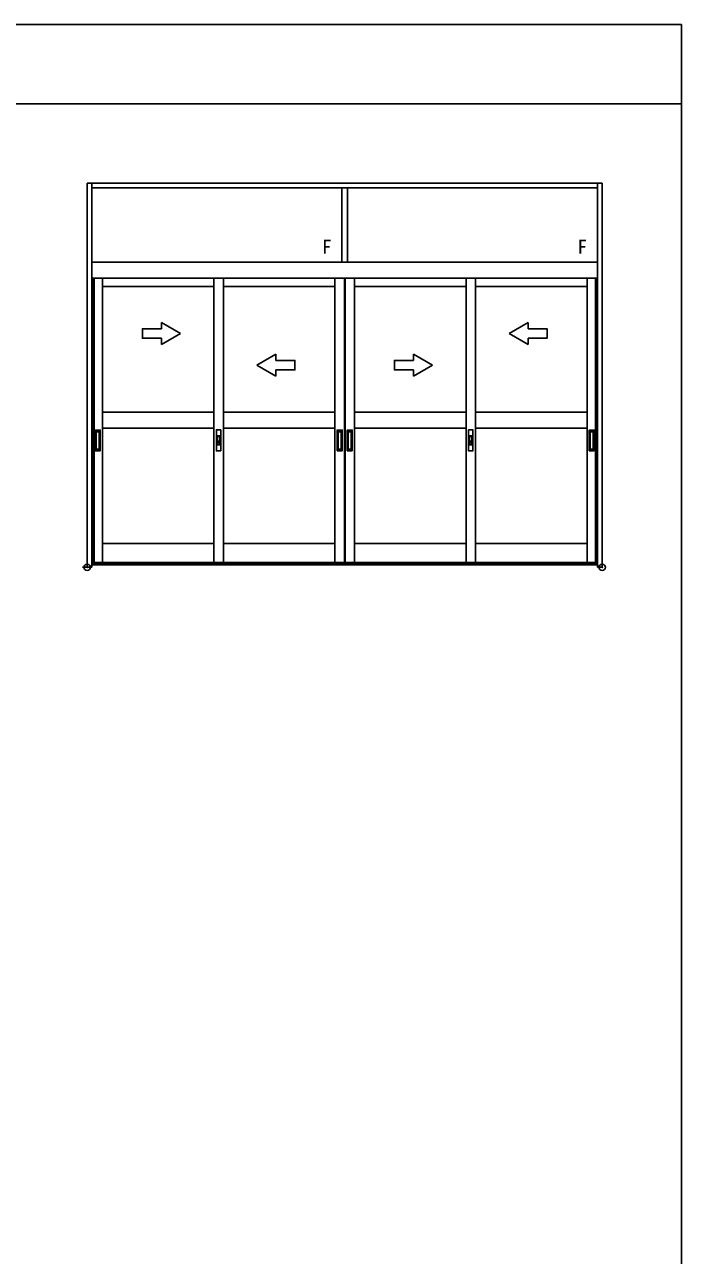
# Model space of a CAD drawing. Units: millimetres, scale not verified. Extents: x -437 to 438, y -681 to 679.
# Drawn here: x 230.9 to 438.3, y 255.2 to 643.6 of the extents above; entities that cross this region are included whole.
import ezdxf
from ezdxf.enums import TextEntityAlignment as Align

# ---------------------------------------------------------------- set-up
doc = ezdxf.new("R2010")
doc.units = ezdxf.units.MM
doc.header["$LTSCALE"] = 4
doc.header["$PDMODE"] = 32
doc.header["$PDSIZE"] = 2
doc.layers.add('0-5_YKK_A1', color=4, linetype='Continuous')
doc.layers.add('0-7_YKK_ZWAK', color=7, linetype='Continuous')
doc.styles.add('ＭＳ ゴシック', font='')
doc.styles.get('ＭＳ ゴシック').set_extended_font_data('MS Gothic')

msp = doc.modelspace()

# ---------------------------------------------------------------- linework, layer by layer
at = {"layer": '0-5_YKK_A1'}
for p, q in [((250.7, 472.35), (250.7, 593.6)), ((413.3, 593.6), (250.7, 593.6)), ((252.2, 472.35), (252.2, 593.6)), ((411.8, 592.1), (252.2, 592.1)), ((331.125, 568.6), (331.125, 592.1)), ((332.875, 568.6), (332.875, 592.1)), ((411.8, 472.35), (411.8, 593.6)), ((413.3, 472.35), (413.3, 593.6)), ((411.8, 568.6), (252.2, 568.6)), ((411.8, 563.6), (252.2, 563.6)), ((252.5, 473.9), (252.5, 563.6)), ((252.85, 473.6), (252.85, 563.6)), ((255.5, 473.9), (255.5, 563.6)), ((290.7, 563.6), (290.7, 473.9)), ((290.7, 563.6), (290.7, 473.9)), ((293.7, 563.6), (293.7, 473.9)), ((293.7, 563.6), (293.7, 473.9)), ((328.9, 473.9), (328.9, 563.6)), ((331.9, 473.9), (331.9, 563.6)), ((332.1, 473.9), (332.1, 563.6)), ((335.1, 473.9), (335.1, 563.6)), ((370.3, 563.6), (370.3, 473.9)), ((370.3, 563.6), (370.3, 473.9)), ((373.3, 563.6), (373.3, 473.9)), ((373.3, 563.6), (373.3, 473.9)), ((408.5, 473.9), (408.5, 563.6)), ((411.15, 473.6), (411.15, 563.6)), ((411.5, 473.9), (411.5, 563.6)), ((255.5, 561), (290.7, 561)), ((328.9, 561), (293.7, 561)), ((335.1, 561), (370.3, 561)), ((408.5, 561), (373.3, 561)), ((280.114, 546.125), (274.114, 549.589)), ((274.114, 547.625), (274.114, 549.589)), ((383.886, 546.125), (389.886, 549.589)), ((389.886, 547.625), (389.886, 549.589)), ((280.114, 546.125), (274.114, 542.661)), ((274.114, 542.661), (274.114, 544.625)), ((383.886, 546.125), (389.886, 542.661)), ((389.886, 542.661), (389.886, 544.625)), ((304.286, 536.125), (310.286, 539.589)), ((304.286, 536.125), (310.286, 532.661)), ((310.286, 537.625), (310.286, 539.589)), ((359.714, 536.125), (353.714, 539.589)), ((353.714, 537.625), (353.714, 539.589)), ((359.714, 536.125), (353.714, 532.661)), ((310.286, 532.661), (310.286, 534.625)), ((353.714, 532.661), (353.714, 534.625)), ((255.5, 521.25), (290.7, 521.25)), ((328.9, 521.25), (293.7, 521.25)), ((335.1, 521.25), (370.3, 521.25)), ((408.5, 521.25), (373.3, 521.25)), ((255.5, 516.25), (290.7, 516.25)), ((291.5, 509.125), (291.5, 515.675)), ((291.5, 509.125), (291.5, 515.675)), ((291.575, 515.75), (292.825, 515.75)), ((292.825, 515.75), (291.575, 515.75)), ((291.763, 511.05), (291.763, 513.75)), ((291.763, 511.05), (291.763, 513.75)), ((291.813, 513.8), (292.588, 513.8)), ((292.588, 513.8), (291.813, 513.8)), ((291.838, 513.65), (292.563, 513.65)), ((291.838, 511.15), (291.838, 513.65)), ((292.563, 513.65), (291.838, 513.65)), ((291.838, 511.15), (291.838, 513.65)), ((291.838, 513.575), (292.563, 513.575)), ((292.563, 513.575), (291.838, 513.575)), ((291.842, 511.225), (291.842, 513.575)), ((291.843, 511.225), (291.843, 513.575)), ((292.557, 511.225), (292.557, 513.575)), ((292.558, 511.225), (292.558, 513.575)), ((292.563, 511.15), (292.563, 513.65)), ((292.563, 511.15), (292.563, 513.65)), ((292.638, 511.05), (292.638, 513.75)), ((292.638, 511.05), (292.638, 513.75)), ((292.9, 509.125), (292.9, 515.675)), ((292.9, 509.125), (292.9, 515.675)), ((328.9, 516.25), (293.7, 516.25)), ((335.1, 516.25), (370.3, 516.25)), ((371.1, 509.125), (371.1, 515.675)), ((371.1, 509.125), (371.1, 515.675)), ((371.175, 515.75), (372.425, 515.75)), ((372.425, 515.75), (371.175, 515.75)), ((371.363, 511.05), (371.363, 513.75)), ((371.363, 511.05), (371.363, 513.75)), ((371.413, 513.8), (372.188, 513.8)), ((372.188, 513.8), (371.413, 513.8)), ((371.438, 513.65), (372.163, 513.65)), ((371.438, 511.15), (371.438, 513.65)), ((372.163, 513.65), (371.438, 513.65)), ((371.438, 511.15), (371.438, 513.65)), ((371.438, 513.575), (372.163, 513.575)), ((372.163, 513.575), (371.438, 513.575)), ((371.442, 511.225), (371.442, 513.575)), ((371.443, 511.225), (371.443, 513.575)), ((372.157, 511.225), (372.157, 513.575)), ((372.158, 511.225), (372.158, 513.575)), ((372.163, 511.15), (372.163, 513.65)), ((372.163, 511.15), (372.163, 513.65)), ((372.238, 511.05), (372.238, 513.75)), ((372.238, 511.05), (372.238, 513.75)), ((372.5, 509.125), (372.5, 515.675)), ((372.5, 509.125), (372.5, 515.675)), ((408.5, 516.25), (373.3, 516.25)), ((291.575, 509.05), (292.825, 509.05)), ((292.825, 509.05), (291.575, 509.05)), ((291.813, 511), (292.588, 511)), ((292.588, 511), (291.813, 511)), ((291.838, 511.225), (292.563, 511.225)), ((292.563, 511.225), (291.838, 511.225)), ((291.838, 511.15), (292.563, 511.15)), ((292.563, 511.15), (291.838, 511.15)), ((291.842, 512.125), (292.557, 512.125)), ((291.867, 512.1), (291.842, 512.125)), ((291.842, 511.875), (291.867, 511.9)), ((291.842, 511.875), (292.557, 511.875)), ((292.558, 512.125), (291.843, 512.125)), ((291.868, 512.1), (291.843, 512.125)), ((291.868, 511.9), (291.843, 511.875)), ((292.558, 511.875), (291.843, 511.875)), ((291.867, 512.1), (292.532, 512.1)), ((291.867, 511.9), (291.867, 512.1)), ((291.867, 511.9), (292.532, 511.9)), ((292.533, 512.1), (291.868, 512.1)), ((291.868, 511.9), (291.868, 512.1)), ((292.533, 511.9), (291.868, 511.9)), ((292.532, 512.1), (292.557, 512.125)), ((292.532, 511.9), (292.532, 512.1)), ((292.532, 511.9), (292.557, 511.875)), ((292.533, 512.1), (292.558, 512.125)), ((292.533, 511.9), (292.533, 512.1)), ((292.558, 511.875), (292.533, 511.9)), ((371.175, 509.05), (372.425, 509.05)), ((372.425, 509.05), (371.175, 509.05)), ((371.413, 511), (372.188, 511)), ((372.188, 511), (371.413, 511)), ((371.438, 511.225), (372.163, 511.225)), ((372.163, 511.225), (371.438, 511.225)), ((371.438, 511.15), (372.163, 511.15)), ((372.163, 511.15), (371.438, 511.15)), ((371.442, 512.125), (372.157, 512.125)), ((371.467, 512.1), (371.442, 512.125)), ((371.442, 511.875), (371.467, 511.9)), ((371.442, 511.875), (372.157, 511.875)), ((372.158, 512.125), (371.443, 512.125)), ((371.468, 512.1), (371.443, 512.125)), ((371.468, 511.9), (371.443, 511.875)), ((372.158, 511.875), (371.443, 511.875)), ((371.467, 512.1), (372.132, 512.1)), ((371.467, 511.9), (371.467, 512.1)), ((371.467, 511.9), (372.132, 511.9)), ((372.133, 512.1), (371.468, 512.1)), ((371.468, 511.9), (371.468, 512.1)), ((372.133, 511.9), (371.468, 511.9)), ((372.132, 512.1), (372.157, 512.125)), ((372.132, 511.9), (372.132, 512.1)), ((372.132, 511.9), (372.157, 511.875)), ((372.133, 512.1), (372.158, 512.125)), ((372.133, 511.9), (372.133, 512.1)), ((372.158, 511.875), (372.133, 511.9)), ((290.7, 479.9), (255.5, 479.9)), ((293.7, 479.9), (328.9, 479.9)), ((370.3, 479.9), (335.1, 479.9)), ((373.3, 479.9), (408.5, 479.9)), ((293.7, 473.9), (252.85, 473.9)), ((290.7, 473.9), (331.9, 473.9)), ((373.3, 473.9), (332.1, 473.9)), ((370.3, 473.9), (411.15, 473.9)), ((249.2, 472.35), (250.7, 472.35)), ((250.7, 472.35), (252.2, 472.35)), ((250.7, 472.35), (252.2, 472.35)), ((411.8, 473.6), (252.2, 473.6)), ((411.8, 473.1), (252.2, 473.1)), ((413.3, 472.35), (411.8, 472.35)), ((413.3, 472.35), (411.8, 472.35))]:
    msp.add_line(p, q, dxfattribs=at)
for points in [[(274.114, 547.625), (268.114, 547.625), (268.114, 544.625), (274.114, 544.625)], [(389.886, 547.625), (395.886, 547.625), (395.886, 544.625), (389.886, 544.625)], [(310.286, 537.625), (316.286, 537.625), (316.286, 534.625), (310.286, 534.625)], [(353.714, 537.625), (347.714, 537.625), (347.714, 534.625), (353.714, 534.625)]]:
    msp.add_lwpolyline(points, dxfattribs=at)
for points in [[(253.2, 509.15), (254.8, 509.15), (254.8, 515.65), (253.2, 515.65)], [(253.525, 509.675), (254.475, 509.675), (254.475, 515.125), (253.525, 515.125)], [(329.6, 509.15), (331.2, 509.15), (331.2, 515.65), (329.6, 515.65)], [(329.925, 509.675), (330.875, 509.675), (330.875, 515.125), (329.925, 515.125)], [(334.4, 509.15), (332.8, 509.15), (332.8, 515.65), (334.4, 515.65)], [(334.075, 509.675), (333.125, 509.675), (333.125, 515.125), (334.075, 515.125)], [(410.8, 509.15), (409.2, 509.15), (409.2, 515.65), (410.8, 515.65)], [(410.475, 509.675), (409.525, 509.675), (409.525, 515.125), (410.475, 515.125)]]:
    msp.add_lwpolyline(points, close=True, dxfattribs=at)
for centre, radius, start, end in [((291.575, 515.675), 0.075, 90, 180.00001), ((291.575, 515.675), 0.075, 90, 180), ((291.813, 513.75), 0.05, 90, 180.00001), ((291.813, 513.75), 0.05, 90, 180), ((292.588, 513.75), 0.05, 0, 90), ((292.588, 513.75), 0.05, 359.99999, 90), ((292.825, 515.675), 0.075, 0, 90), ((292.825, 515.675), 0.075, 359.99999, 90), ((371.175, 515.675), 0.075, 90, 180.00001), ((371.175, 515.675), 0.075, 90, 180), ((371.413, 513.75), 0.05, 90, 180.00001), ((371.413, 513.75), 0.05, 90, 180), ((372.188, 513.75), 0.05, 0, 90), ((372.188, 513.75), 0.05, 359.99999, 90), ((372.425, 515.675), 0.075, 0, 90), ((372.425, 515.675), 0.075, 359.99999, 90), ((291.575, 509.125), 0.075, 180.00001, 270), ((291.575, 509.125), 0.075, 180, 270), ((291.813, 511.05), 0.05, 180.00001, 270), ((291.813, 511.05), 0.05, 180, 270), ((292.588, 511.05), 0.05, 270, 0), ((292.588, 511.05), 0.05, 270, 359.99999), ((292.825, 509.125), 0.075, 270, 0), ((292.825, 509.125), 0.075, 270, 359.99999), ((371.175, 509.125), 0.075, 180.00001, 270), ((371.175, 509.125), 0.075, 180, 270), ((371.413, 511.05), 0.05, 180.00001, 270), ((371.413, 511.05), 0.05, 180, 270), ((372.188, 511.05), 0.05, 270, 0), ((372.188, 511.05), 0.05, 270, 359.99999), ((372.425, 509.125), 0.075, 270, 0), ((372.425, 509.125), 0.075, 270, 359.99999)]:
    msp.add_arc(centre, radius, start, end, dxfattribs=at)
for p in [(250.7, 472.35), (413.3, 472.35)]:
    msp.add_point(p, dxfattribs=at)
at = {"layer": '0-7_YKK_ZWAK'}
for p, q in [((438.3, 643.6), (-436.7, 643.6)), ((438.3, 618.6), (-436.7, 618.6))]:
    msp.add_line(p, q, dxfattribs=at)
msp.add_lwpolyline([(-436.7, -681.4), (438.3, -681.4), (438.3, 643.6)], dxfattribs=at)

# ---------------------------------------------------------------- texts
at = {"layer": '0-5_YKK_A1', "style": 'ＭＳ ゴシック'}
for p in [(324.847, 569.969), (405.522, 569.969)]:
    msp.add_text('F', height=4.399, dxfattribs=at).set_placement(p, align=Align.BOTTOM_LEFT)

doc.saveas('drawing.dxf')
